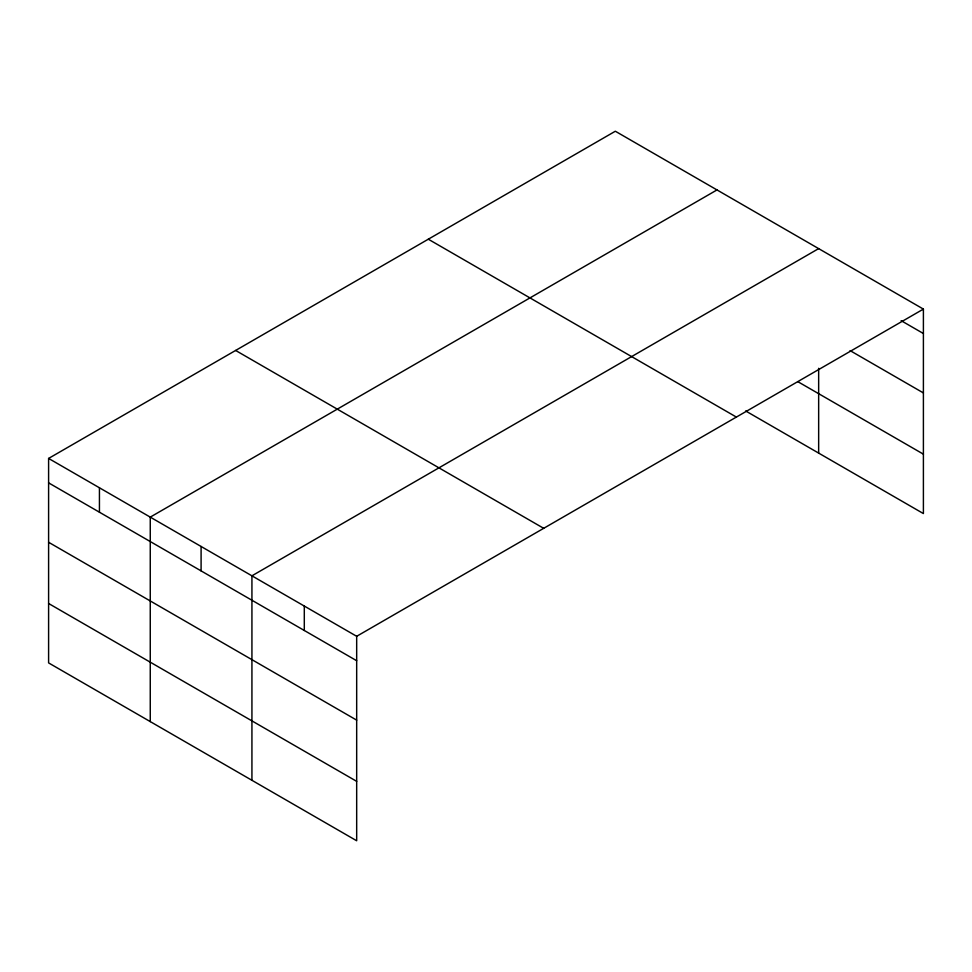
<?xml version="1.0" encoding="UTF-8"?>
<svg xmlns="http://www.w3.org/2000/svg" width="972" height="972" viewBox="0 0 972 972"><rect width="100%" height="100%" fill="white"/><g stroke="black" fill="none" stroke-linecap="round" stroke-linejoin="round"><path stroke-width="1.46" d="M48.6 458.432L356.675 636.296L356.675 840.768L48.6 662.904L48.6 458.432L615.325 131.232L923.4 309.096L923.4 513.568L745.67 410.962M716.996 189.929L150.259 517.116L150.259 721.601M818.655 248.613L251.93 575.813L251.93 780.297M356.675 636.296L923.4 309.096M901.141 320.663L923.4 333.518M850.075 350.6L923.4 392.931M797.805 381.644L923.4 454.155M428.312 239.209L736.375 417.073M235.625 350.455L543.688 528.318M48.6 482.853L356.675 660.717M48.6 542.267L356.675 720.131M48.6 603.49L356.675 781.354M818.655 368.303L818.655 453.098M304.297 606.054L304.297 630.476M201.095 546.471L201.095 570.892M99.436 487.774L99.436 512.195"/></g></svg>
